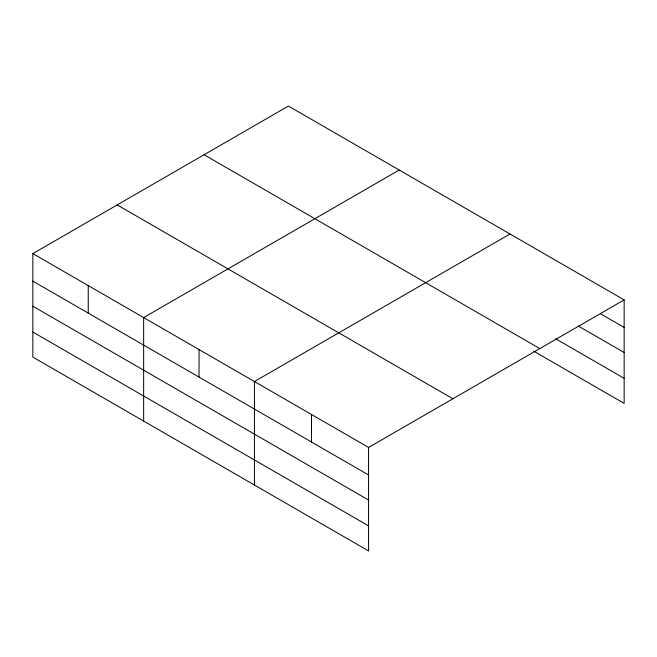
<?xml version="1.0" encoding="UTF-8"?>
<svg xmlns="http://www.w3.org/2000/svg" width="657" height="657" viewBox="0 0 657 657"><rect width="100%" height="100%" fill="white"/><g stroke="black" fill="none" stroke-linecap="round" stroke-linejoin="round"><path stroke-width="0.99" d="M533.706 351.175L624.15 403.39L624.15 299.896L288.415 106.056L32.85 253.61L32.85 357.104L368.585 550.944L368.585 447.442L32.85 253.61M399.21 170.023L143.645 317.577L143.645 421.071M509.996 233.991L254.431 381.536L254.431 485.038M368.585 447.442L624.15 299.896M600.441 313.742L624.15 327.424M578.489 326.135L624.15 352.497M555.658 338.782L624.15 378.325M204.081 154.748L539.816 348.588M117.184 204.918L452.919 398.75M32.85 281.139L368.585 474.978M32.85 306.211L368.585 500.043M32.85 332.04L368.585 525.871M311.508 414.493L311.508 442.021M199.038 349.557L199.038 377.085M88.243 285.59L88.243 313.126"/></g></svg>
